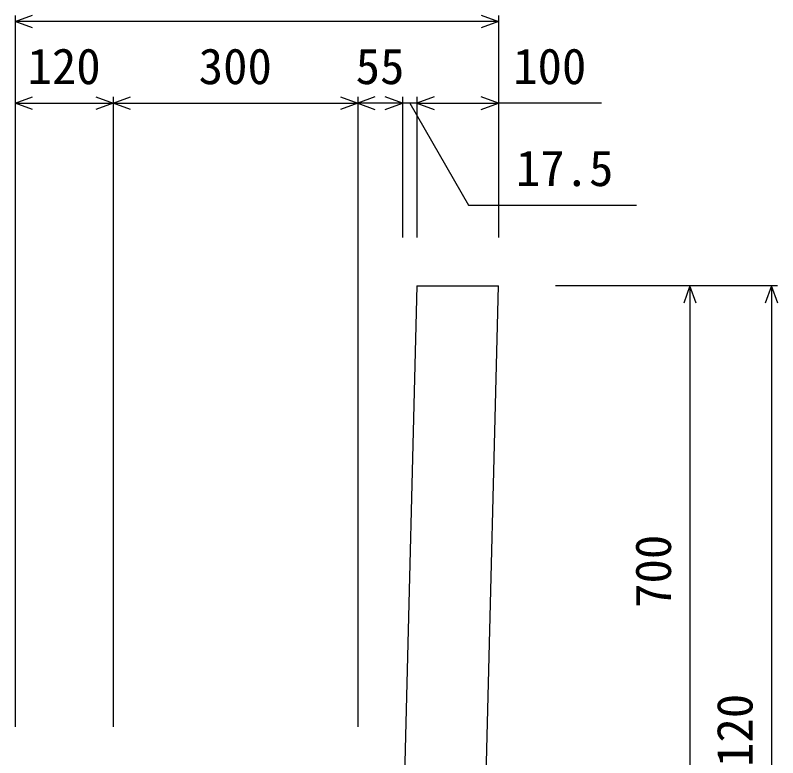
# Model space of a CAD drawing. Units: millimetres, scale not verified. Extents: x -16800 to 16800, y -5940 to 5940.
# Drawn here: x 12803 to 13738, y 3743 to 4654 of the extents above; entities that cross this region are included whole.
import ezdxf
from ezdxf.enums import TextEntityAlignment as Align

# ---------------------------------------------------------------- set-up
doc = ezdxf.new("R2010")
doc.units = ezdxf.units.MM
doc.header["$LTSCALE"] = 20
doc.layers.add('0-0_DIM', color=7, linetype='Continuous', lineweight=25)
doc.layers.add('0-5_OUTLINE', color=3, linetype='Continuous', lineweight=25)
doc.styles.add('ＭＳ ゴシック', font='')
doc.styles.get('ＭＳ ゴシック').set_extended_font_data('MS Gothic')

msp = doc.modelspace()

# ---------------------------------------------------------------- linework, layer by layer
at = {"layer": '0-0_DIM'}
for p, q in [((12802.6, 4653.54), (12802.6, 3781.04)), ((13395.1, 4653.54), (13395.1, 4381.04)), ((13395.1, 4646.04), (12802.6, 4646.04)), ((12802.6, 4546.04), (12922.6, 4546.04)), ((12922.6, 4553.54), (12922.6, 3781.04)), ((12922.6, 4546.04), (13222.6, 4546.04)), ((13222.6, 4553.54), (13222.6, 3781.04)), ((13277.6, 4553.54), (13277.6, 4381.04)), ((13286.35, 4546.04), (13358.53, 4421.03)), ((13295.1, 4553.54), (13295.1, 4381.04)), ((13295.1, 4546.04), (13395.1, 4546.04)), ((13521.47, 4546.04), (13395.1, 4546.04)), ((13358.53, 4421.03), (13564.42, 4421.03)), ((13737.6, 4321.92), (13465.1, 4321.92)), ((13630.1, 4321.92), (13630.1, 3621.92)), ((13730.1, 4321.92), (13730.1, 3201.92))]:
    msp.add_line(p, q, dxfattribs=at)
for points in [[(12823.75, 4638.35), (12802.6, 4646.04), (12823.75, 4653.74)], [(13373.96, 4653.74), (13395.1, 4646.04), (13373.96, 4638.35)], [(12823.75, 4538.35), (12802.6, 4546.04), (12823.75, 4553.74)], [(12901.46, 4553.74), (12922.6, 4546.04), (12901.46, 4538.35)], [(12943.75, 4538.35), (12922.6, 4546.04), (12943.75, 4553.74)], [(13201.46, 4553.74), (13222.6, 4546.04), (13201.46, 4538.35)], [(13243.75, 4553.74), (13222.6, 4546.04), (13243.75, 4538.35)], [(13295.1, 4546.04), (13277.6, 4546.04), (13222.6, 4546.04)], [(13256.46, 4538.35), (13277.6, 4546.04), (13256.46, 4553.74)], [(13316.25, 4553.74), (13295.1, 4546.04), (13316.25, 4538.35)], [(13373.96, 4538.35), (13395.1, 4546.04), (13373.96, 4553.74)], [(13637.8, 4300.78), (13630.1, 4321.92), (13622.41, 4300.78)], [(13737.8, 4300.78), (13730.1, 4321.92), (13722.41, 4300.78)]]:
    msp.add_lwpolyline(points, dxfattribs=at)
at = {"layer": '0-5_OUTLINE'}
for p, q in [((13295.1, 4321.92), (13277.6, 3621.92)), ((13295.1, 4321.92), (13395.1, 4321.92)), ((13367.1, 3201.92), (13395.1, 4321.92))]:
    msp.add_line(p, q, dxfattribs=at)

# ---------------------------------------------------------------- texts
at = {"layer": '0-0_DIM', "style": 'ＭＳ ゴシック'}
for s, p in [('120', (12817.6, 4556.04)), ('300', (13027.6, 4556.04)), ('55', (13220.1, 4556.04)), ('100', (13413.26, 4556.04)), ('17.5', (13416.59, 4431.03))]:
    msp.add_text(s, height=43.99, dxfattribs=at).set_placement(p, align=Align.BOTTOM_LEFT)
for s, p in [('700', (13620.1, 3926.92)), ('1120', (13720.1, 3701.92))]:
    msp.add_text(s, height=43.99, rotation=90, dxfattribs=at).set_placement(p, align=Align.BOTTOM_LEFT)

doc.saveas('drawing.dxf')
